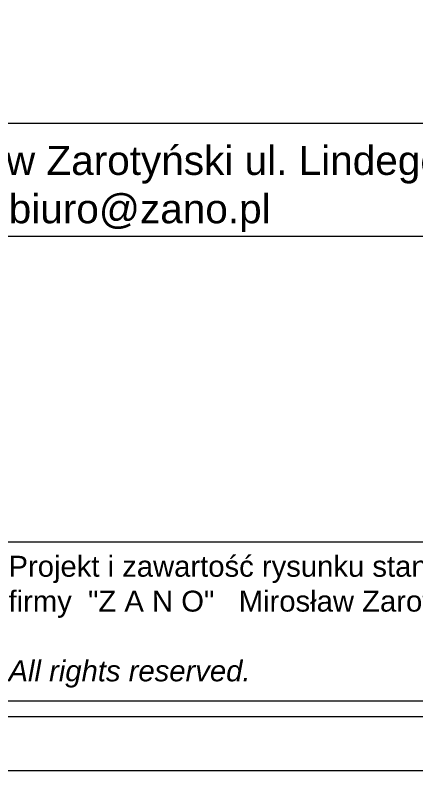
# Model space of a CAD drawing. Header units: millimetres. Extents: x 153 to 4750, y 92 to 3343.
# Drawn here: x 3026 to 3601, y 92 to 1176 of the extents above; entities that cross this region are included whole.
import ezdxf

# ---------------------------------------------------------------- set-up
doc = ezdxf.new("R2010")
doc.units = ezdxf.units.MM
doc.layers.add('tabelka', color=155, linetype='Continuous')
doc.styles.get("Standard").update_dxf_attribs({"font": 'Gothic.ttf'})

# ---------------------------------------------------------------- blocks, each defined once
blk = doc.blocks.new('TABELA')
at = {"layer": 'tabelka', "lineweight": 5}
for p, q in [((4587.4, 3929.4), (6672.4, 3929.4)), ((4587.4, 3929.4), (6672.4, 3929.4)), ((4587.4, 3329), (6672.4, 3329))]:
    blk.add_line(p, q, dxfattribs=at)
blk.add_lwpolyline([(4587.4, 3767.6), (6672.4, 3767.6), (6672.4, 3100.4), (4587.4, 3100.4)], close=True, dxfattribs=at)
at = {"layer": 'tabelka', "lineweight": 5, "insert": (4613, 3896.9), "char_height": 41.595, "width": 2040.38, "attachment_point": 1}
blk.add_mtext('{\\fArial|b0|i0|c238|p34;"ZANO"  Mirosław Zarotyński ul. Lindego 7a  30-148 Kraków tel. 012 636 89 25\\Pwww.zano.pl  ,   biuro@zano.pl}', dxfattribs=at)
at = {"layer": 'tabelka', "color": 1, "lineweight": 5, "insert": (5038.9, 3308.9), "char_height": 30, "width": 1186.12, "attachment_point": 1}
blk.add_mtext('{\\fArial|b0|i0|c0|p34;Projekt i zawartość rysunku stanowi własność intelektualną firmy \\fArial|b0|i0|c238|p34; "Z A N O"   Mirosław Zarotyński\\fArial|b0|i1|c238|p34;\\P\\PAll rights reserved.}', dxfattribs=at)

msp = doc.modelspace()

# ---------------------------------------------------------------- linework, layer by layer
at = {"layer": 'tabelka', "lineweight": 5}
for points in [[(152.7, 3342.7), (4750.2, 3342.7), (4750.2, 91.9), (152.7, 91.9)], [(230.1, 3265.3), (4672.8, 3265.3), (4672.8, 169.3), (230.1, 169.3)]]:
    msp.add_lwpolyline(points, close=True, dxfattribs=at)

# ---------------------------------------------------------------- block references
msp.add_blockref('TABELA', (-2022.1, -2908.5))

doc.saveas('drawing.dxf')
